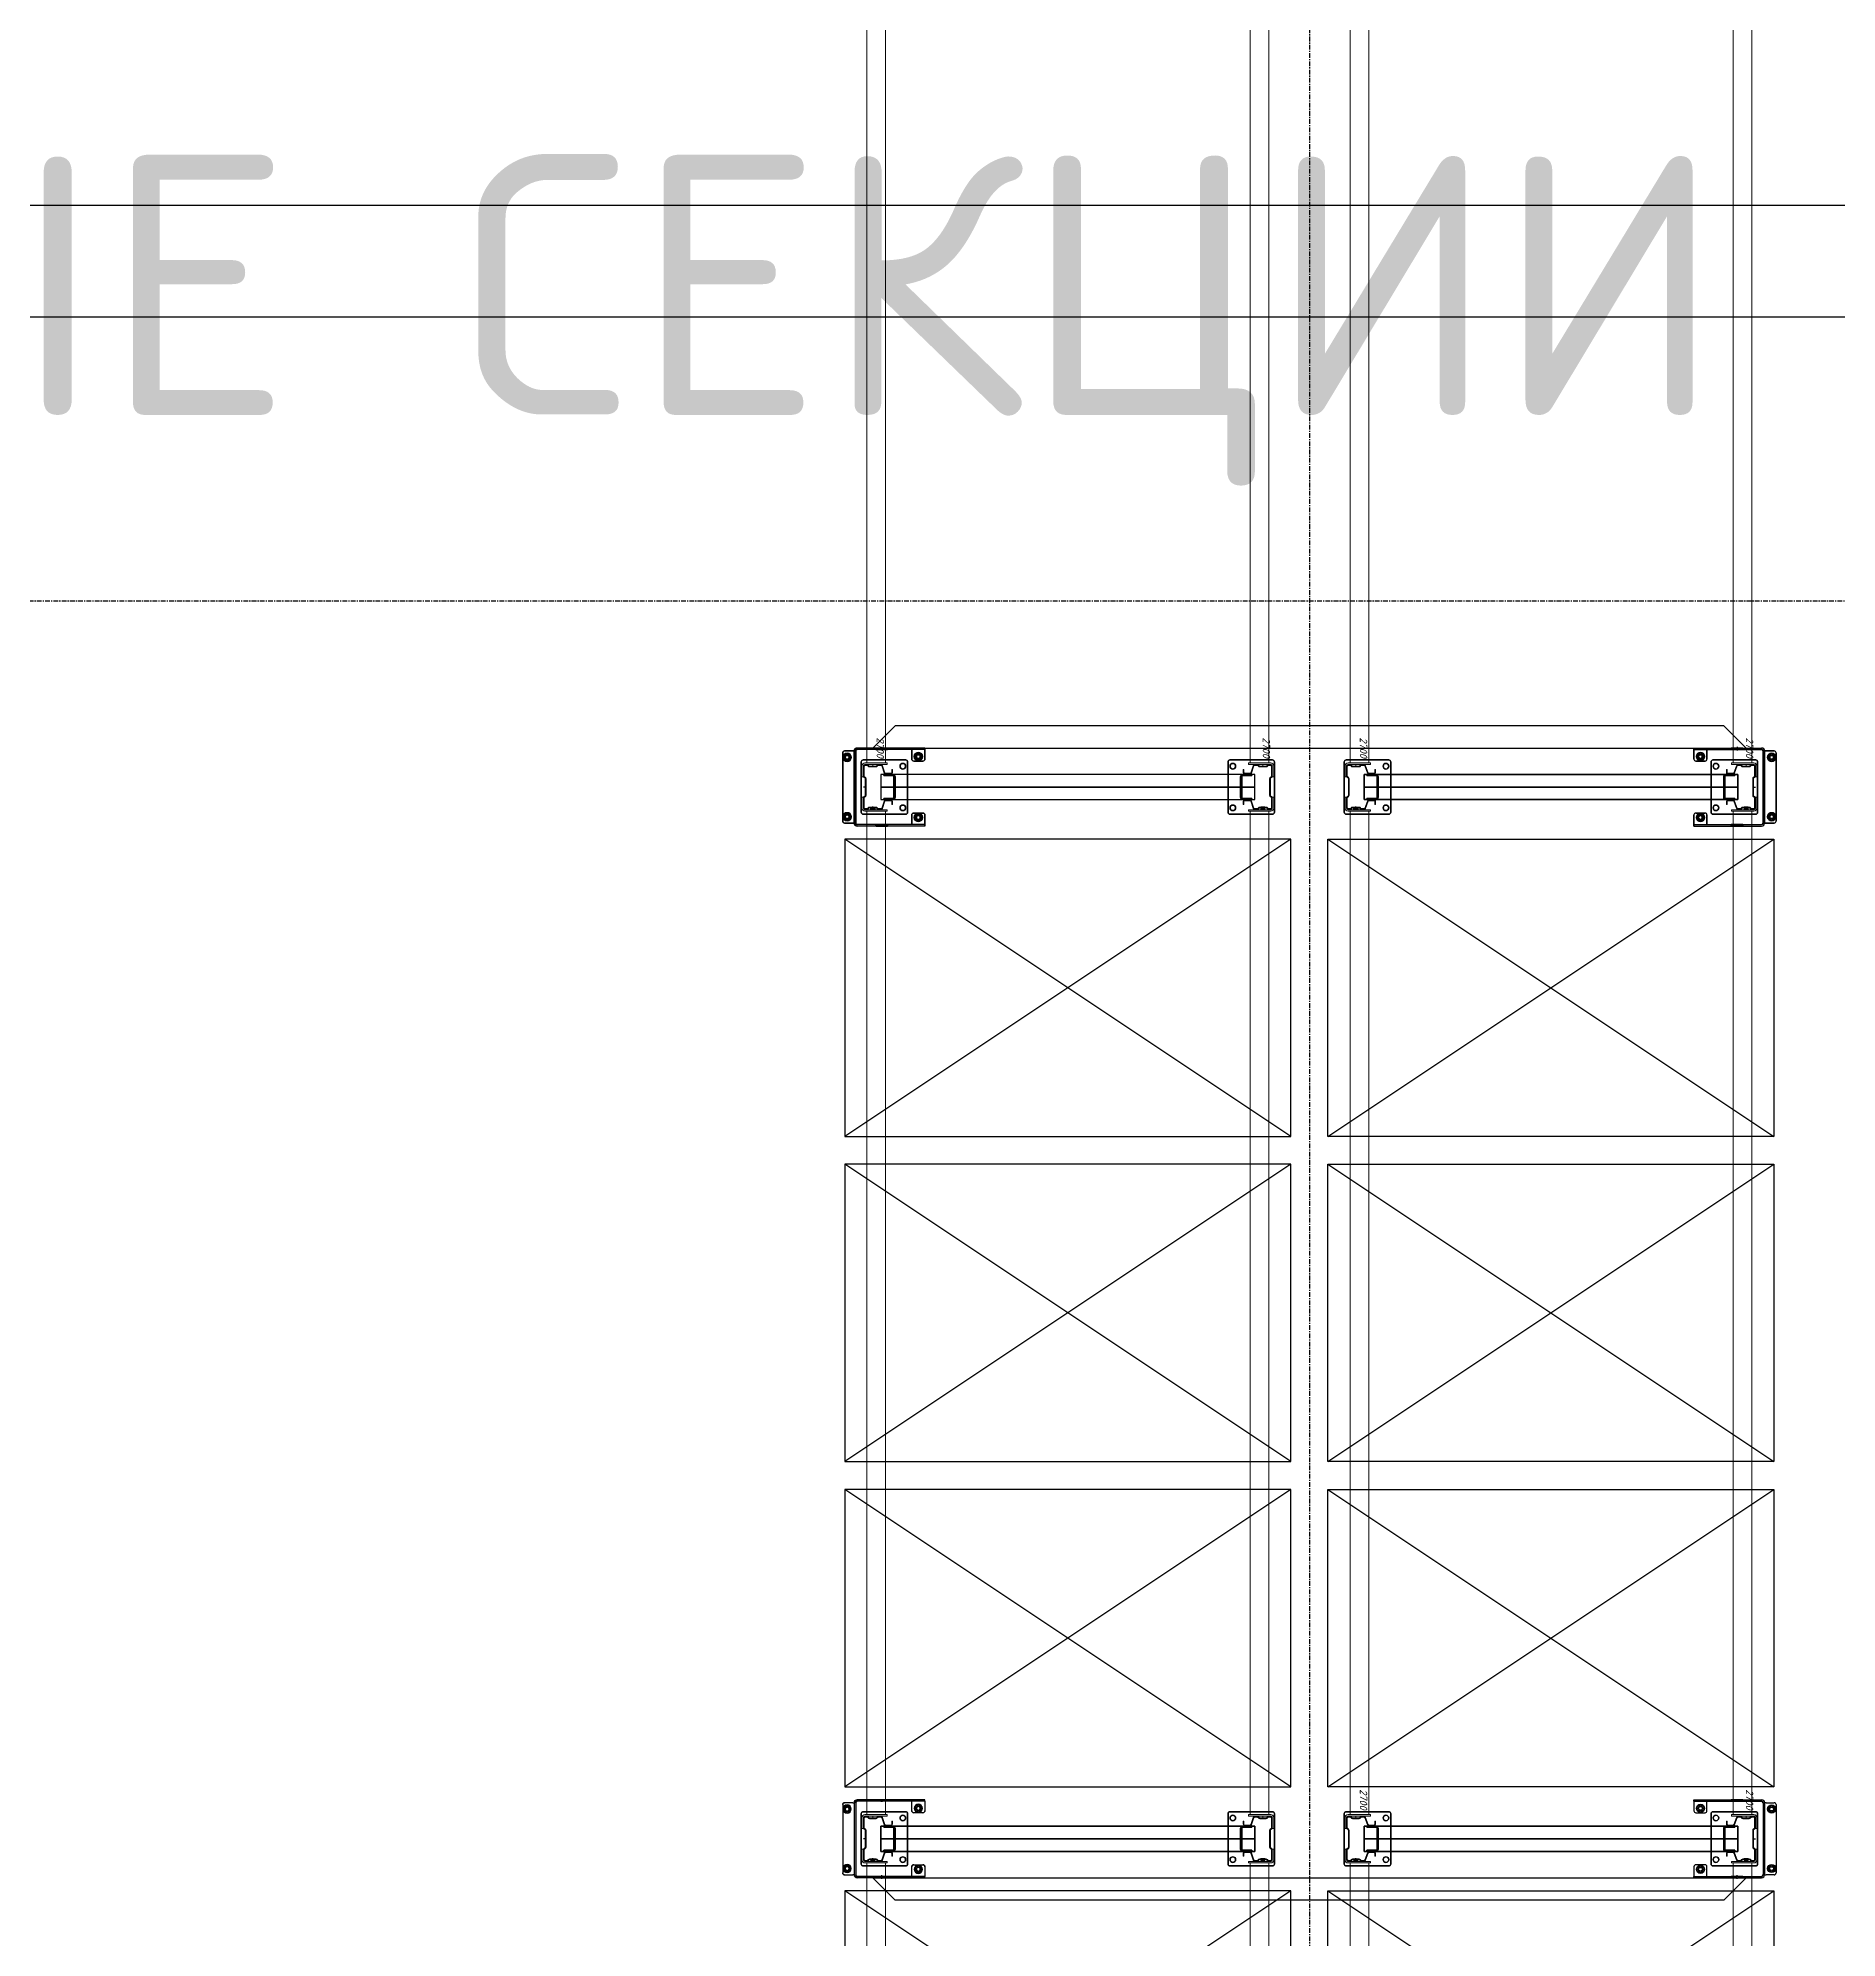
# Model space of a CAD drawing. Header units: millimetres. Extents: x 2140 to 223837, y 2113 to 170313.
# Drawn here: x 78741 to 83581, y 92161 to 97273 of the extents above; entities that cross this region are included whole.
import ezdxf

# ---------------------------------------------------------------- set-up
doc = ezdxf.new("R2010")
doc.units = ezdxf.units.MM
doc.linetypes.add('Линия сетки', pattern=[22.225, 12.7, -3.175, 3.175, -3.175])
doc.layers.add('1.Балка', color=5, linetype='Continuous', lineweight=0)
doc.layers.add('3.Опора', color=7, linetype='Continuous', lineweight=0)
for name, color, linetype in [('12.Секция', 7, 'Continuous'), ('2.Стойка', 7, 'Continuous'), ('отбойники', 1, 'Continuous'), ('Размеры', 7, 'Continuous'), ('Стены', 7, 'Continuous')]:
    doc.layers.add(name, color=color, linetype=linetype)
doc.styles.get("Standard").update_dxf_attribs({"font": 'isocpeur.ttf'})
doc.styles.add('Курсив', font='isocpeui.ttf')
doc.dimstyles.new('Рзм блок', dxfattribs={"dimtxt": 40, "dimasz": 80, "dimexe": 0.18, "dimexo": 0, "dimgap": 5, "dimtad": 1, "dimtoh": 1, "dimdec": 0, "dimzin": 0, "dimdsep": 46, "dimtxsty": 'Курсив', "dimblk": 'NONE', "dimcen": 0.09, "dimse1": 1, "dimse2": 1, "dimsd1": 1, "dimsd2": 1, "dimadec": 0, "dimazin": 0, "dimtfac": 1, "dimtdec": 0, "dimtofl": 0, "dimtmove": 0, "dimatfit": 2, "dimldrblk": 'NONE', "dimfxl": 0.18, "dimtolj": 1, "dimtzin": 0, "dimarcsym": 0})

# ---------------------------------------------------------------- blocks, each defined once
blk = doc.blocks.new('Опора FSус 120')
at = {"layer": '3.Опора', "color": 0, "linetype": 'Continuous', "lineweight": 25}
for p, q in [((-73, 120), (-73, 5)), ((68, 125), (-68, 125)), ((73, 5), (73, 120)), ((-34, 85), (-34, 71)), ((-34, 61), (-34, 71)), ((-31, 61), (-34, 61)), ((-31, 85), (-31, 71)), ((-31, 71), (-31, 61)), ((28, 91), (-28, 91)), ((28, 88), (-28, 88)), ((31, 71), (31, 85)), ((31, 61), (31, 71)), ((34, 61), (31, 61)), ((34, 71), (34, 85)), ((34, 71), (34, 61)), ((-68, 0), (68, 0))]:
    blk.add_line(p, q, dxfattribs=at)
at = {"layer": '3.Опора', "color": 0}
for p, q in [((-30, 73), (-35, 73)), ((30, 73), (35, 73))]:
    blk.add_line(p, q, dxfattribs=at)
for points in [[(-31, 77.5), (-34, 77.5), (-34, 68.5), (-31, 68.5)], [(31, 77.5), (34, 77.5), (34, 68.5), (31, 68.5)]]:
    blk.add_lwpolyline(points, close=True, dxfattribs=at)
at = {"layer": '3.Опора', "color": 0, "linetype": 'Continuous', "lineweight": 25}
for centre in [(-56, 112), (56, 112)]:
    blk.add_circle(centre, 7.5, dxfattribs=at)
for centre, radius, start, end in [((-68, 120), 5, 90, 180), ((68, 120), 5, 0, 90), ((-28, 85), 6, 90, 180), ((-28, 85), 3, 90, 180), ((28, 85), 6, 0, 90), ((28, 85), 3, 0, 90), ((-68, 5), 5, 180, 270), ((68, 5), 5, 270, 0)]:
    blk.add_arc(centre, radius, start, end, dxfattribs=at)
blk = doc.blocks.new('Стойка FSус 120')
at = {"color": 0, "linetype": 'ByBlock', "lineweight": 0}
for p, q in [((-38.3, 52.9), (-57.4, 46)), ((-47, 73), (-39, 73)), ((-47, 73), (-47, 71)), ((-47, 71), (-39, 71)), ((-38, 62), (-34, 62)), ((-37, 69), (-37, 54.8)), ((-35, 66.2), (-37, 66.2)), ((-37, 57.8), (-35, 57.8)), ((-35, 69), (-35, 54.8)), ((38, 62), (34, 62)), ((35, 54.8), (35, 69)), ((37, 66.2), (35, 66.2)), ((35, 57.8), (37, 57.8)), ((37, 54.8), (37, 69)), ((57.4, 46), (38.3, 52.9)), ((39, 73), (47, 73)), ((39, 71), (47, 71)), ((47, 73), (47, 71)), ((-60, 42.2), (-60, 34.6)), ((-60, 20), (-53, 20)), ((-60, 5.4), (-60, -1)), ((-58, 42.2), (-58, 34.6)), ((-58, 31.2), (-57, 30.6)), ((-57, 9.4), (-58, 8.8)), ((-58, 5.4), (-58, -1)), ((-57, 32.9), (-56, 32.3)), ((-56, 7.7), (-57, 7.1)), ((-37.6, 51), (-56.7, 44.1)), ((-56, 28.8), (-56, 11.2)), ((-56, 25.5), (-54, 25.5)), ((-54, 14.5), (-56, 14.5)), ((-54, 28.8), (-54, 11.2)), ((-27.6, -2), (-26.4, 0)), ((-23, 2), (23, 2)), ((-23, 0), (23, 0)), ((26.4, 0), (27.6, -2)), ((56.7, 44.1), (37.6, 51)), ((60, 20), (53, 20)), ((54, 11.2), (54, 28.8)), ((56, 25.5), (54, 25.5)), ((54, 14.5), (56, 14.5)), ((56, 32.3), (57, 32.9)), ((56, 11.2), (56, 28.8)), ((57, 7.1), (56, 7.7)), ((57, 30.6), (58, 31.2)), ((58, 8.8), (57, 9.4)), ((58, 34.6), (58, 42.2)), ((58, -1), (58, 5.4)), ((60, 34.6), (60, 42.2)), ((60, -1), (60, 5.4)), ((-56, -3), (-48, -3)), ((-56, -5), (-48, -5)), ((-48, -3), (-46.1, -3)), ((-48, -3), (-48, -5)), ((-46.1, -5), (-48, -5)), ((-46.1, -3), (-45.6, -3)), ((-45.6, -5), (-46.1, -5)), ((-45.6, -3), (-36.5, -3)), ((-36.5, -5), (-45.6, -5)), ((-36.5, -3), (-36, -3)), ((-36, -5), (-36.5, -5)), ((-36, -3), (-29.3, -3)), ((-36, -3), (-36, -5)), ((-36, -5), (-29.3, -5)), ((-25.8, -3), (-24.7, -1)), ((24.7, -1), (25.8, -3)), ((29.3, -3), (36, -3)), ((29.3, -5), (36, -5)), ((36.5, -3), (36, -3)), ((36, -3), (36, -5)), ((36, -5), (36.5, -5)), ((45.6, -3), (36.5, -3)), ((36.5, -5), (45.6, -5)), ((46.1, -3), (45.6, -3)), ((45.6, -5), (46.1, -5)), ((48, -3), (46.1, -3)), ((46.1, -5), (48, -5)), ((48, -3), (56, -3)), ((48, -3), (48, -5)), ((48, -5), (56, -5))]:
    blk.add_line(p, q, dxfattribs=at)
for centre, radius, start, end in [((-39, 69), 4, 0, 90), ((-39, 69), 2, 0, 90), ((-39, 54.8), 2, 290, 0), ((-39, 54.8), 4, 290, 0), ((39, 69), 4, 90, 180), ((39, 54.8), 4, 180, 250), ((39, 69), 2, 90, 180), ((39, 54.8), 2, 180, 250), ((-56, 42.2), 4, 110, 180), ((-56, 34.6), 4, 180, 240), ((-56, 5.4), 4, 120, 180), ((-56, 42.2), 2, 110, 180), ((-56, 34.6), 2, 180, 240), ((-56, 5.4), 2, 120, 180), ((-58, 28.8), 2, 0, 60), ((-58, 11.2), 2, 300, 0), ((-58, 28.8), 4, 0, 60), ((-58, 11.2), 4, 300, 0), ((-23, -2), 4, 90, 150), ((-23, -2), 2, 90, 150), ((23, -2), 4, 30, 90), ((23, -2), 2, 30, 90), ((58, 28.8), 4, 120, 180), ((58, 11.2), 4, 180, 240), ((58, 28.8), 2, 120, 180), ((58, 11.2), 2, 180, 240), ((56, 42.2), 2, 0, 70), ((56, 34.6), 2, 300, 0), ((56, 5.4), 2, 0, 60), ((56, 42.2), 4, 0, 70), ((56, 34.6), 4, 300, 0), ((56, 5.4), 4, 0, 60), ((-56, -1), 4, 180, 270), ((-56, -1), 2, 180, 270), ((-29.3, -1), 2, 270, 330), ((-29.3, -1), 4, 270, 330), ((29.3, -1), 4, 210, 270), ((29.3, -1), 2, 210, 270), ((56, -1), 2, 270, 0), ((56, -1), 4, 270, 0)]:
    blk.add_arc(centre, radius, start, end, dxfattribs=at)
blk = doc.blocks.new('*D332')
at = {"layer": 'Defpoints', "color": 0, "linetype": 'ByBlock', "transparency": 16777216}
for p in [(65, 54.5), (2765, 54.5), (65, 25.6)]:
    blk.add_point(p, dxfattribs=at)
at = {"layer": 'Defpoints', "color": 0, "linetype": 'ByBlock', "transparency": 16777216, "insert": (2724.3, 40.7), "char_height": 20, "attachment_point": 5, "style": 'Курсив'}
blk.add_mtext('\\A1;2700', dxfattribs=at)
blk = doc.blocks.new('_None')
blk = doc.blocks.new('*D333')
at = {"layer": 'Defpoints', "color": 0, "linetype": 'ByBlock', "transparency": 16777216}
for p in [(65, 1064.4), (65, 1035.5), (2765, 1035.5)]:
    blk.add_point(p, dxfattribs=at)
at = {"layer": 'Defpoints', "color": 0, "linetype": 'ByBlock', "transparency": 16777216, "insert": (2724.3, 1079.5), "char_height": 20, "attachment_point": 5, "style": 'Курсив'}
blk.add_mtext('\\A1;2700', dxfattribs=at)
blk = doc.blocks.new('*U1979')
at = {"layer": 'Размеры', "color": 251, "true_color": 0x636466}
for p, q in [((-10, 0), (-5, 8.7)), ((-5, -8.7), (-10, 0)), ((-5, 8.7), (5, 8.7)), ((5, 8.7), (10, 0)), ((10, 0), (5, -8.7)), ((5, -8.7), (-5, -8.7))]:
    blk.add_line(p, q, dxfattribs=at)
for radius in [11, 5]:
    blk.add_circle((0, 0), radius, dxfattribs=at)
blk = doc.blocks.new('*U1980')
at = {"layer": 'Размеры', "color": 251, "true_color": 0x636466}
for p, q in [((-10, 0), (-5, 8.7)), ((-5, -8.7), (-10, 0)), ((-5, 8.7), (5, 8.7)), ((5, 8.7), (10, 0)), ((10, 0), (5, -8.7)), ((5, -8.7), (-5, -8.7))]:
    blk.add_line(p, q, dxfattribs=at)
for radius in [11, 5]:
    blk.add_circle((0, 0), radius, dxfattribs=at)
blk = doc.blocks.new('*U1981')
at = {"layer": 'Размеры', "color": 251, "true_color": 0x636466}
for p, q in [((-10, 0), (-5, 8.7)), ((-5, -8.7), (-10, 0)), ((-5, 8.7), (5, 8.7)), ((5, 8.7), (10, 0)), ((10, 0), (5, -8.7)), ((5, -8.7), (-5, -8.7))]:
    blk.add_line(p, q, dxfattribs=at)
for radius in [11, 5]:
    blk.add_circle((0, 0), radius, dxfattribs=at)
blk = doc.blocks.new('*U1975')
at = {"layer": 'Размеры', "color": 251, "true_color": 0x636466}
for p, q in [((-10, 0), (-5, 8.7)), ((-5, -8.7), (-10, 0)), ((-5, 8.7), (5, 8.7)), ((5, 8.7), (10, 0)), ((10, 0), (5, -8.7)), ((5, -8.7), (-5, -8.7))]:
    blk.add_line(p, q, dxfattribs=at)
for radius in [11, 5]:
    blk.add_circle((0, 0), radius, dxfattribs=at)
blk = doc.blocks.new('*U1875')
h = blk.add_hatch(color=0)
h.dxf.hatch_style = 1
h.paths.add_polyline_path([(105, 160.2), (101, 160.2), (101, 159.9), (101, 59.9), (105, 59.9)])
h.paths.add_polyline_path([(-101, 160.2), (-105, 160.2), (-105, 59.7), (-101, 59.7)])
h.paths.add_polyline_path([(105, -21.8), (105, 28.9), (101, 28.9), (101, -21.6), (101, -21.8, -0.414214), (97, -25.8), (-97, -25.8, -0.414214), (-101, -21.8), (-101, 28.7), (-105, 28.7), (-105, -21.8, 0.414214), (-97, -29.8), (97, -29.8, 0.414214)])
at = {"color": 0, "linetype": 'Continuous', "lineweight": 25}
for p, q in [((-105, 160.2), (-101, 160.2)), ((-105, 160.2), (-105, 46.3)), ((-101, 160.2), (-101, 159.9)), ((-97, 160.2), (-101, 160.2)), ((-101, 159.9), (-101, 46.3)), ((-75, 160.2), (-97, 160.2)), ((-70, 130.2), (-70, 155.2)), ((70, 155.2), (70, 130.2)), ((97, 160.2), (75, 160.2)), ((101, 160.2), (97, 160.2)), ((101, 160.2), (105, 160.2)), ((101, 159.9), (101, 160.2)), ((101, 159.9), (101, 46.3)), ((105, 160.2), (105, 159.9)), ((105, 159.9), (105, 46.3)), ((-101, 125.2), (-97, 125.2)), ((-97, 125.2), (-75, 125.2)), ((75, 125.2), (97, 125.2)), ((97, 125.2), (101, 125.2)), ((-105, 46.3), (-105, 41.6)), ((-105, 46.3), (-105, 41.6)), ((-105, 46.3), (-105, 41.6)), ((-105, 41.6), (-105, -21.8)), ((-105, 41.6), (-105, -21.8)), ((-101, 41.6), (-101, 46.3)), ((-101, 41.6), (-101, 46.3)), ((-101, 41.6), (-101, 46.3)), ((-101, 41.6), (-101, -21.8)), ((-101, 41.6), (-101, -21.8)), ((101, 46.6), (101, 41.8)), ((101, 46.6), (101, 41.8)), ((101, 41.6), (101, 46.3)), ((101, 41.8), (101, -21.6)), ((101, 41.6), (101, -21.8)), ((105, 41.8), (105, 46.6)), ((105, 41.8), (105, 46.6)), ((105, 46.3), (105, 41.6)), ((105, 41.8), (105, -21.6)), ((105, 41.6), (105, -21.8)), ((97, -25.8), (-97, -25.8)), ((97, -29.8), (-97, -29.8)), ((-97, -29.8), (-97, -33.8)), ((-97, -55.8), (-97, -33.8)), ((97, -33.8), (97, -29.8)), ((97, -33.8), (97, -55.8)), ((92, -60.8), (-92, -60.8))]:
    blk.add_line(p, q, dxfattribs=at)
at = {"color": 0}
for p, q in [((-100, 54.2), (-106, 54.2)), ((106, 54.4), (100, 54.4)), ((-100, 34.2), (-106, 34.2)), ((106, 34.4), (100, 34.4))]:
    blk.add_line(p, q, dxfattribs=at)
at = {"color": 61, "true_color": 0xedee99}
blk.add_line((0, 0), (0, -5), dxfattribs=at)
at = {"color": 0}
for points in [[(-101, 59.7), (-105, 59.7), (-105, 28.7), (-101, 28.7)], [(105, 59.9), (101, 59.9), (101, 28.9), (105, 28.9)]]:
    blk.add_lwpolyline(points, close=True, dxfattribs=at)
at = {"color": 0, "linetype": 'Continuous', "lineweight": 25}
for centre in [(-82, 142.7), (82, 142.7), (-80, -48.8), (80, -48.8)]:
    blk.add_circle(centre, 6, dxfattribs=at)
for centre, radius, start, end in [((-75, 155.2), 5, 0, 90), ((75, 155.2), 5, 90, 180), ((-75, 130.2), 5, 270, 0), ((75, 130.2), 5, 180, 270), ((-97, -21.8), 8, 180, 270), ((-97, -21.8), 4, 180, 270), ((97, -21.8), 8, 270, 0), ((97, -21.8), 4, 270, 0), ((-92, -55.8), 5, 180, 270), ((92, -55.8), 5, 270, 0)]:
    blk.add_arc(centre, radius, start, end, dxfattribs=at)
at = {"layer": 'отбойники', "color": 0, "rotation": 180}
for name, p in [('*U1981', (-82, 142.7)), ('*U1975', (82, 142.7)), ('*U1980', (-80, -48.8)), ('*U1979', (80, -48.8))]:
    blk.add_blockref(name, p, dxfattribs=at)
blk = doc.blocks.new('*U1015')
at = {"layer": 'Размеры', "color": 251, "true_color": 0x636466}
for p, q in [((-10, 0), (-5, 8.7)), ((-5, -8.7), (-10, 0)), ((-5, 8.7), (5, 8.7)), ((5, 8.7), (10, 0)), ((10, 0), (5, -8.7)), ((5, -8.7), (-5, -8.7))]:
    blk.add_line(p, q, dxfattribs=at)
for radius in [11, 5]:
    blk.add_circle((0, 0), radius, dxfattribs=at)
blk = doc.blocks.new('*U1016')
at = {"layer": 'Размеры', "color": 251, "true_color": 0x636466}
for p, q in [((-10, 0), (-5, 8.7)), ((-5, -8.7), (-10, 0)), ((-5, 8.7), (5, 8.7)), ((5, 8.7), (10, 0)), ((10, 0), (5, -8.7)), ((5, -8.7), (-5, -8.7))]:
    blk.add_line(p, q, dxfattribs=at)
for radius in [11, 5]:
    blk.add_circle((0, 0), radius, dxfattribs=at)
blk = doc.blocks.new('*U1017')
at = {"layer": 'Размеры', "color": 251, "true_color": 0x636466}
for p, q in [((-10, 0), (-5, 8.7)), ((-5, -8.7), (-10, 0)), ((-5, 8.7), (5, 8.7)), ((5, 8.7), (10, 0)), ((10, 0), (5, -8.7)), ((5, -8.7), (-5, -8.7))]:
    blk.add_line(p, q, dxfattribs=at)
for radius in [11, 5]:
    blk.add_circle((0, 0), radius, dxfattribs=at)
blk = doc.blocks.new('*U1018')
at = {"layer": 'Размеры', "color": 251, "true_color": 0x636466}
for p, q in [((-10, 0), (-5, 8.7)), ((-5, -8.7), (-10, 0)), ((-5, 8.7), (5, 8.7)), ((5, 8.7), (10, 0)), ((10, 0), (5, -8.7)), ((5, -8.7), (-5, -8.7))]:
    blk.add_line(p, q, dxfattribs=at)
for radius in [11, 5]:
    blk.add_circle((0, 0), radius, dxfattribs=at)
blk = doc.blocks.new('*U1019')
at = {"layer": 'Размеры', "color": 251, "true_color": 0x636466}
for p, q in [((-10, 0), (-5, 8.7)), ((-5, -8.7), (-10, 0)), ((-5, 8.7), (5, 8.7)), ((5, 8.7), (10, 0)), ((10, 0), (5, -8.7)), ((5, -8.7), (-5, -8.7))]:
    blk.add_line(p, q, dxfattribs=at)
for radius in [11, 5]:
    blk.add_circle((0, 0), radius, dxfattribs=at)
blk = doc.blocks.new('*U1020')
at = {"layer": 'Размеры', "color": 251, "true_color": 0x636466}
for p, q in [((-10, 0), (-5, 8.7)), ((-5, -8.7), (-10, 0)), ((-5, 8.7), (5, 8.7)), ((5, 8.7), (10, 0)), ((10, 0), (5, -8.7)), ((5, -8.7), (-5, -8.7))]:
    blk.add_line(p, q, dxfattribs=at)
for radius in [11, 5]:
    blk.add_circle((0, 0), radius, dxfattribs=at)
blk = doc.blocks.new('*U1021')
at = {"layer": 'Размеры', "color": 251, "true_color": 0x636466}
for p, q in [((-10, 0), (-5, 8.7)), ((-5, -8.7), (-10, 0)), ((-5, 8.7), (5, 8.7)), ((5, 8.7), (10, 0)), ((10, 0), (5, -8.7)), ((5, -8.7), (-5, -8.7))]:
    blk.add_line(p, q, dxfattribs=at)
for radius in [11, 5]:
    blk.add_circle((0, 0), radius, dxfattribs=at)
blk = doc.blocks.new('*U1022')
at = {"layer": 'Размеры', "color": 251, "true_color": 0x636466}
for p, q in [((-10, 0), (-5, 8.7)), ((-5, -8.7), (-10, 0)), ((-5, 8.7), (5, 8.7)), ((5, 8.7), (10, 0)), ((10, 0), (5, -8.7)), ((5, -8.7), (-5, -8.7))]:
    blk.add_line(p, q, dxfattribs=at)
for radius in [11, 5]:
    blk.add_circle((0, 0), radius, dxfattribs=at)
blk = doc.blocks.new('*U1031')
h = blk.add_hatch(color=0)
h.dxf.hatch_style = 1
h.paths.add_polyline_path([(160.2, -105), (160.2, -101), (159.9, -101), (59.9, -101), (59.9, -105)])
h.paths.add_polyline_path([(160.2, 101), (160.2, 105), (59.7, 105), (59.7, 101)])
h.paths.add_polyline_path([(-21.8, -105), (28.9, -105), (28.9, -101), (-21.6, -101), (-21.8, -101, -0.414214), (-25.8, -97), (-25.8, 97, -0.414214), (-21.8, 101), (28.7, 101), (28.7, 105), (-21.8, 105, 0.414214), (-29.8, 97), (-29.8, -97, 0.414214)])
h = blk.add_hatch(color=0)
h.dxf.hatch_style = 1
h.paths.add_polyline_path([(2229.8, -105), (2229.8, -101), (2230.1, -101), (2330.1, -101), (2330.1, -105)])
h.paths.add_polyline_path([(2229.8, 101), (2229.8, 105), (2330.3, 105), (2330.3, 101)])
h.paths.add_polyline_path([(2411.8, -105), (2361.1, -105), (2361.1, -101), (2411.6, -101), (2411.8, -101, 0.414214), (2415.8, -97), (2415.8, 97, 0.414214), (2411.8, 101), (2361.3, 101), (2361.3, 105), (2411.8, 105, -0.414214), (2419.8, 97), (2419.8, -97, -0.414214)])
at = {"color": 0, "linetype": 'Continuous', "lineweight": 25}
for p, q in [((41.6, 105), (-21.8, 105)), ((41.6, 105), (-21.8, 105)), ((46.3, 105), (41.6, 105)), ((46.3, 105), (41.6, 105)), ((46.3, 105), (41.6, 105)), ((160.2, 105), (46.3, 105)), ((160.2, 105), (160.2, 101)), ((2229.8, 105), (2229.8, 101)), ((2229.8, 105), (2343.7, 105)), ((2343.7, 105), (2348.4, 105)), ((2343.7, 105), (2348.4, 105)), ((2343.7, 105), (2348.4, 105)), ((2348.4, 105), (2411.8, 105)), ((2348.4, 105), (2411.8, 105)), ((-60.8, -92), (-60.8, 92)), ((-55.8, 97), (-33.8, 97)), ((-29.8, 97), (-33.8, 97)), ((-29.8, -97), (-29.8, 97)), ((-25.8, -97), (-25.8, 97)), ((41.6, 101), (-21.8, 101)), ((41.6, 101), (-21.8, 101)), ((41.6, 101), (46.3, 101)), ((41.6, 101), (46.3, 101)), ((41.6, 101), (46.3, 101)), ((159.9, 101), (46.3, 101)), ((125.2, 101), (125.2, 97)), ((125.2, 97), (125.2, 75)), ((130.2, 70), (155.2, 70)), ((160.2, 101), (159.9, 101)), ((160.2, 97), (160.2, 101)), ((160.2, 75), (160.2, 97)), ((2229.8, 101), (2230.1, 101)), ((2229.8, 97), (2229.8, 101)), ((2229.8, 75), (2229.8, 97)), ((2230.1, 101), (2343.7, 101)), ((2259.8, 70), (2234.8, 70)), ((2264.8, 101), (2264.8, 97)), ((2264.8, 97), (2264.8, 75)), ((2348.4, 101), (2343.7, 101)), ((2348.4, 101), (2343.7, 101)), ((2348.4, 101), (2343.7, 101)), ((2348.4, 101), (2411.8, 101)), ((2348.4, 101), (2411.8, 101)), ((2415.8, -97), (2415.8, 97)), ((2419.8, -97), (2419.8, 97)), ((2419.8, 97), (2423.8, 97)), ((2445.8, 97), (2423.8, 97)), ((2450.8, -92), (2450.8, 92)), ((-33.8, -97), (-55.8, -97)), ((-33.8, -97), (-29.8, -97)), ((41.6, -101), (-21.8, -101)), ((41.8, -101), (-21.6, -101)), ((41.6, -101), (46.3, -101)), ((46.6, -101), (41.8, -101)), ((46.6, -101), (41.8, -101)), ((159.9, -101), (46.3, -101)), ((125.2, -75), (125.2, -97)), ((125.2, -97), (125.2, -101)), ((155.2, -70), (130.2, -70)), ((159.9, -101), (160.2, -101)), ((160.2, -97), (160.2, -75)), ((160.2, -101), (160.2, -97)), ((160.2, -101), (160.2, -105)), ((2229.8, -97), (2229.8, -75)), ((2229.8, -101), (2229.8, -97)), ((2229.8, -101), (2229.8, -105)), ((2230.1, -101), (2229.8, -101)), ((2230.1, -101), (2343.7, -101)), ((2234.8, -70), (2259.8, -70)), ((2264.8, -75), (2264.8, -97)), ((2264.8, -97), (2264.8, -101)), ((2343.4, -101), (2348.2, -101)), ((2343.4, -101), (2348.2, -101)), ((2348.4, -101), (2343.7, -101)), ((2348.2, -101), (2411.6, -101)), ((2348.4, -101), (2411.8, -101)), ((2423.8, -97), (2419.8, -97)), ((2423.8, -97), (2445.8, -97)), ((41.6, -105), (-21.8, -105)), ((41.8, -105), (-21.6, -105)), ((46.3, -105), (41.6, -105)), ((41.8, -105), (46.6, -105)), ((41.8, -105), (46.6, -105)), ((159.9, -105), (46.3, -105)), ((160.2, -105), (159.9, -105)), ((2229.8, -105), (2230.1, -105)), ((2230.1, -105), (2343.7, -105)), ((2348.2, -105), (2343.4, -105)), ((2348.2, -105), (2343.4, -105)), ((2343.7, -105), (2348.4, -105)), ((2348.2, -105), (2411.6, -105)), ((2348.4, -105), (2411.8, -105))]:
    blk.add_line(p, q, dxfattribs=at)
at = {"color": 0}
for p, q in [((34.2, 100), (34.2, 106)), ((54.2, 100), (54.2, 106)), ((2335.8, 100), (2335.8, 106)), ((2355.8, 100), (2355.8, 106)), ((34.4, -106), (34.4, -100)), ((54.4, -106), (54.4, -100)), ((2335.6, -106), (2335.6, -100)), ((2355.6, -106), (2355.6, -100))]:
    blk.add_line(p, q, dxfattribs=at)
for p, q in [((44.2, 108), (44.2, 98)), ((2345.8, 108), (2345.8, 98))]:
    blk.add_line(p, q)
at = {"color": 61, "true_color": 0xedee99}
for p, q in [((0, 0), (-5, 0)), ((2390, 0), (2395, 0))]:
    blk.add_line(p, q, dxfattribs=at)
at = {"color": 0}
blk.add_lwpolyline([(20, 105), (2370, 105), (2310, 165), (80, 165), (20, 105)], dxfattribs=at)
for points in [[(59.7, 101), (59.7, 105), (28.7, 105), (28.7, 101)], [(2330.3, 101), (2330.3, 105), (2361.3, 105), (2361.3, 101)], [(59.9, -105), (59.9, -101), (28.9, -101), (28.9, -105)], [(2330.1, -105), (2330.1, -101), (2361.1, -101), (2361.1, -105)]]:
    blk.add_lwpolyline(points, close=True, dxfattribs=at)
at = {"color": 0, "linetype": 'Continuous', "lineweight": 25}
for centre in [(-48.8, 80), (142.7, 82), (2247.3, 82), (2438.8, 80), (-48.8, -80), (142.7, -82), (2247.3, -82), (2438.8, -80)]:
    blk.add_circle(centre, 6, dxfattribs=at)
for centre, radius, start, end in [((-21.8, 97), 8, 90, 180), ((2411.8, 97), 8, 0, 90), ((-55.8, 92), 5, 90, 180), ((-21.8, 97), 4, 90, 180), ((130.2, 75), 5, 180, 270), ((155.2, 75), 5, 270, 0), ((2234.8, 75), 5, 180, 270), ((2259.8, 75), 5, 270, 0), ((2411.8, 97), 4, 0, 90), ((2445.8, 92), 5, 0, 90), ((-55.8, -92), 5, 180, 270), ((-21.8, -97), 8, 180, 270), ((-21.8, -97), 4, 180, 270), ((130.2, -75), 5, 90, 180), ((155.2, -75), 5, 0, 90), ((2234.8, -75), 5, 90, 180), ((2259.8, -75), 5, 0, 90), ((2411.8, -97), 8, 270, 0), ((2411.8, -97), 4, 270, 0), ((2445.8, -92), 5, 270, 0)]:
    blk.add_arc(centre, radius, start, end, dxfattribs=at)
at = {"layer": 'отбойники', "color": 0, "rotation": 89.99999999999999}
for name, p in [('*U1016', (-48.8, 80)), ('*U1017', (142.7, 82)), ('*U1015', (-48.8, -80)), ('*U1018', (142.7, -82))]:
    blk.add_blockref(name, p, dxfattribs=at)
at = {"layer": 'отбойники', "color": 0, "xscale": -1, "rotation": 270}
for name, p in [('*U1021', (2247.3, 82)), ('*U1020', (2438.8, 80)), ('*U1022', (2247.3, -82)), ('*U1019', (2438.8, -80))]:
    blk.add_blockref(name, p, dxfattribs=at)
blk = doc.blocks.new('*U1032')
h = blk.add_hatch(color=0)
h.dxf.hatch_style = 1
h.paths.add_polyline_path([(160.2, 105), (160.2, 101), (159.9, 101), (59.9, 101), (59.9, 105)])
h.paths.add_polyline_path([(160.2, -101), (160.2, -105), (59.7, -105), (59.7, -101)])
h.paths.add_polyline_path([(-21.8, 105), (28.9, 105), (28.9, 101), (-21.6, 101), (-21.8, 101, 0.414214), (-25.8, 97), (-25.8, -97, 0.414214), (-21.8, -101), (28.7, -101), (28.7, -105), (-21.8, -105, -0.414214), (-29.8, -97), (-29.8, 97, -0.414214)])
h = blk.add_hatch(color=0)
h.dxf.hatch_style = 1
h.paths.add_polyline_path([(2229.8, 105), (2229.8, 101), (2230.1, 101), (2330.1, 101), (2330.1, 105)])
h.paths.add_polyline_path([(2229.8, -101), (2229.8, -105), (2330.3, -105), (2330.3, -101)])
h.paths.add_polyline_path([(2411.8, 105), (2361.1, 105), (2361.1, 101), (2411.6, 101), (2411.8, 101, -0.414214), (2415.8, 97), (2415.8, -97, -0.414214), (2411.8, -101), (2361.3, -101), (2361.3, -105), (2411.8, -105, 0.414214), (2419.8, -97), (2419.8, 97, 0.414214)])
at = {"color": 0, "linetype": 'Continuous', "lineweight": 25}
for p, q in [((41.6, 105), (-21.8, 105)), ((41.8, 105), (-21.6, 105)), ((46.3, 105), (41.6, 105)), ((41.8, 105), (46.6, 105)), ((41.8, 105), (46.6, 105)), ((159.9, 105), (46.3, 105)), ((160.2, 105), (159.9, 105)), ((160.2, 101), (160.2, 105)), ((2229.8, 101), (2229.8, 105)), ((2229.8, 105), (2230.1, 105)), ((2230.1, 105), (2343.7, 105)), ((2348.2, 105), (2343.4, 105)), ((2348.2, 105), (2343.4, 105)), ((2343.7, 105), (2348.4, 105)), ((2348.2, 105), (2411.6, 105)), ((2348.4, 105), (2411.8, 105)), ((-60.8, 92), (-60.8, -92)), ((-33.8, 97), (-55.8, 97)), ((-33.8, 97), (-29.8, 97)), ((-29.8, 97), (-29.8, -97)), ((-25.8, 97), (-25.8, -97)), ((41.6, 101), (-21.8, 101)), ((41.8, 101), (-21.6, 101)), ((41.6, 101), (46.3, 101)), ((46.6, 101), (41.8, 101)), ((46.6, 101), (41.8, 101)), ((159.9, 101), (46.3, 101)), ((125.2, 97), (125.2, 101)), ((125.2, 75), (125.2, 97)), ((155.2, 70), (130.2, 70)), ((159.9, 101), (160.2, 101)), ((160.2, 101), (160.2, 97)), ((160.2, 97), (160.2, 75)), ((2230.1, 101), (2229.8, 101)), ((2229.8, 101), (2229.8, 97)), ((2229.8, 97), (2229.8, 75)), ((2230.1, 101), (2343.7, 101)), ((2234.8, 70), (2259.8, 70)), ((2264.8, 97), (2264.8, 101)), ((2264.8, 75), (2264.8, 97)), ((2343.4, 101), (2348.2, 101)), ((2343.4, 101), (2348.2, 101)), ((2348.4, 101), (2343.7, 101)), ((2348.2, 101), (2411.6, 101)), ((2348.4, 101), (2411.8, 101)), ((2415.8, 97), (2415.8, -97)), ((2419.8, 97), (2419.8, -97)), ((2423.8, 97), (2419.8, 97)), ((2423.8, 97), (2445.8, 97)), ((2450.8, 92), (2450.8, -92)), ((-55.8, -97), (-33.8, -97)), ((-29.8, -97), (-33.8, -97)), ((41.6, -101), (-21.8, -101)), ((41.6, -101), (-21.8, -101)), ((41.6, -101), (46.3, -101)), ((41.6, -101), (46.3, -101)), ((41.6, -101), (46.3, -101)), ((159.9, -101), (46.3, -101)), ((125.2, -97), (125.2, -75)), ((125.2, -101), (125.2, -97)), ((130.2, -70), (155.2, -70)), ((160.2, -101), (159.9, -101)), ((160.2, -75), (160.2, -97)), ((160.2, -97), (160.2, -101)), ((160.2, -105), (160.2, -101)), ((2229.8, -75), (2229.8, -97)), ((2229.8, -97), (2229.8, -101)), ((2229.8, -105), (2229.8, -101)), ((2229.8, -101), (2230.1, -101)), ((2230.1, -101), (2343.7, -101)), ((2259.8, -70), (2234.8, -70)), ((2264.8, -97), (2264.8, -75)), ((2264.8, -101), (2264.8, -97)), ((2348.4, -101), (2343.7, -101)), ((2348.4, -101), (2343.7, -101)), ((2348.4, -101), (2343.7, -101)), ((2348.4, -101), (2411.8, -101)), ((2348.4, -101), (2411.8, -101)), ((2419.8, -97), (2423.8, -97)), ((2445.8, -97), (2423.8, -97)), ((41.6, -105), (-21.8, -105)), ((41.6, -105), (-21.8, -105)), ((46.3, -105), (41.6, -105)), ((46.3, -105), (41.6, -105)), ((46.3, -105), (41.6, -105)), ((160.2, -105), (46.3, -105)), ((2229.8, -105), (2343.7, -105)), ((2343.7, -105), (2348.4, -105)), ((2343.7, -105), (2348.4, -105)), ((2343.7, -105), (2348.4, -105)), ((2348.4, -105), (2411.8, -105)), ((2348.4, -105), (2411.8, -105))]:
    blk.add_line(p, q, dxfattribs=at)
at = {"color": 0}
for p, q in [((34.4, 106), (34.4, 100)), ((54.4, 106), (54.4, 100)), ((2335.6, 106), (2335.6, 100)), ((2355.6, 106), (2355.6, 100)), ((34.2, -100), (34.2, -106)), ((54.2, -100), (54.2, -106)), ((2335.8, -100), (2335.8, -106)), ((2355.8, -100), (2355.8, -106))]:
    blk.add_line(p, q, dxfattribs=at)
at = {"color": 61, "true_color": 0xedee99}
for p, q in [((0, 0), (-5, 0)), ((2390, 0), (2395, 0))]:
    blk.add_line(p, q, dxfattribs=at)
for p, q in [((44.2, -108), (44.2, -98)), ((2345.8, -108), (2345.8, -98))]:
    blk.add_line(p, q)
at = {"color": 0}
for points in [[(59.9, 105), (59.9, 101), (28.9, 101), (28.9, 105)], [(2330.1, 105), (2330.1, 101), (2361.1, 101), (2361.1, 105)], [(59.7, -101), (59.7, -105), (28.7, -105), (28.7, -101)], [(2330.3, -101), (2330.3, -105), (2361.3, -105), (2361.3, -101)]]:
    blk.add_lwpolyline(points, close=True, dxfattribs=at)
blk.add_lwpolyline([(20, -105), (2370, -105), (2310, -165), (80, -165), (20, -105)], dxfattribs=at)
at = {"color": 0, "linetype": 'Continuous', "lineweight": 25}
for centre in [(-48.8, 80), (142.7, 82), (2247.3, 82), (2438.8, 80), (-48.8, -80), (142.7, -82), (2247.3, -82), (2438.8, -80)]:
    blk.add_circle(centre, 6, dxfattribs=at)
for centre, radius, start, end in [((-21.8, 97), 8, 90, 180), ((2411.8, 97), 8, 0, 90), ((-55.8, 92), 5, 90, 180), ((-21.8, 97), 4, 90, 180), ((130.2, 75), 5, 180, 270), ((155.2, 75), 5, 270, 0), ((2234.8, 75), 5, 180, 270), ((2259.8, 75), 5, 270, 0), ((2411.8, 97), 4, 0, 90), ((2445.8, 92), 5, 0, 90), ((-55.8, -92), 5, 180, 270), ((-21.8, -97), 8, 180, 270), ((-21.8, -97), 4, 180, 270), ((130.2, -75), 5, 90, 180), ((155.2, -75), 5, 0, 90), ((2234.8, -75), 5, 90, 180), ((2259.8, -75), 5, 0, 90), ((2411.8, -97), 4, 270, 0), ((2411.8, -97), 8, 270, 0), ((2445.8, -92), 5, 270, 0)]:
    blk.add_arc(centre, radius, start, end, dxfattribs=at)
at = {"layer": 'отбойники', "color": 0, "xscale": -1, "rotation": 90}
for name, p in [('*U1015', (-48.8, 80)), ('*U1018', (142.7, 82)), ('*U1016', (-48.8, -80)), ('*U1017', (142.7, -82))]:
    blk.add_blockref(name, p, dxfattribs=at)
at = {"layer": 'отбойники', "color": 0, "rotation": 270}
for name, p in [('*U1022', (2247.3, 82)), ('*U1019', (2438.8, 80)), ('*U1021', (2247.3, -82)), ('*U1020', (2438.8, -80))]:
    blk.add_blockref(name, p, dxfattribs=at)
blk = doc.blocks.new('*U1286')
at = {"color": 0, "linetype": 'ByBlock'}
for p, q in [((82080, 150), (350, 150)), ((350, -150), (82080, -150))]:
    blk.add_line(p, q, dxfattribs=at)
blk = doc.blocks.new('Помещение')
at = {"color": 9, "linetype": 'Линия сетки', "true_color": 0xc7c8ca}
for p, q in [((80021.9036, 162172.4828), (80021.9036, 22887.2413)), ((113992.9741, 93644.9347), (7061.0864, 93644.9347))]:
    blk.add_line(p, q, dxfattribs=at)
blk = doc.blocks.new('*U1635')
at = {"color": 252, "true_color": 0x939598, "insert": (0, 0), "char_height": 700, "width": 12548.063, "attachment_point": 5}
blk.add_mtext('\\A1;ПРОЕЗДНЫЕ СЕКЦИИ', dxfattribs=at)
blk = doc.blocks.new('*U1636')
at = {"color": 0, "linetype": 'ByBlock', "lineweight": -2, "transparency": 16777216}
blk.add_blockref('*U1635', (40000, 0), dxfattribs=at)
blk = doc.blocks.new('*U326')
h = blk.add_hatch(color=0)
h.dxf.hatch_style = 1
h.paths.add_polyline_path([(65, 1039), (65, 1031), (61, 1031), (61, 1039), (61, 1091, 0.414214), (57, 1095), (35.5, 1095), (27.5, 1095), (27.5, 1099), (35.5, 1099), (57, 1099, -0.414214), (65, 1091)])
h = blk.add_hatch(color=0)
h.dxf.hatch_style = 1
h.paths.add_polyline_path([(2802.5, 1095), (2794.5, 1095), (2773, 1095, 0.414214), (2769, 1091), (2769, 1039), (2769, 1031), (2765, 1031), (2765, 1039), (2765, 1091, -0.414214), (2773, 1099), (2794.5, 1099), (2802.5, 1099)])
h = blk.add_hatch(color=0)
h.dxf.hatch_style = 1
h.paths.add_polyline_path([(65, 51), (65, 59), (61, 59), (61, 51), (61, -1, -0.414214), (57, -5), (35.5, -5), (27.5, -5), (27.5, -9), (35.5, -9), (57, -9, 0.414214), (65, -1)])
h = blk.add_hatch(color=0)
h.dxf.hatch_style = 1
h.paths.add_polyline_path([(2802.5, -5), (2794.5, -5), (2773, -5, -0.414214), (2769, -1), (2769, 51), (2769, 59), (2765, 59), (2765, 51), (2765, -1, 0.414214), (2773, -9), (2794.5, -9), (2802.5, -9)])
at = {"color": 61, "true_color": 0xedee99}
for points in [[(54, 1064.5), (56, 1064.5), (56, 1075.5), (54, 1075.5)], [(58, 1064.5), (60, 1064.5), (60, 1075.5), (58, 1075.5)], [(54, 25.5), (56, 25.5), (56, 14.5), (54, 14.5)], [(58, 25.5), (60, 25.5), (60, 14.5), (58, 14.5)]]:
    blk.add_lwpolyline(points, close=True, dxfattribs=at)
at = {"color": 18, "true_color": 0x000000}
for points in [[(-34, 1048), (0, 1048), (0, 42), (-34, 42)], [(0, 1048), (34, 1048), (34, 42), (0, 42)], [(2830, 1048), (2796, 1048), (2796, 42), (2830, 42)], [(2864, 1048), (2830, 1048), (2830, 42), (2864, 42)]]:
    blk.add_lwpolyline(points, close=True, dxfattribs=at)
at = {"layer": '1.Балка', "color": 0, "linetype": 'ByBlock'}
for p, q in [((35.5, 1099), (27.5, 1099)), ((27.5, 1099), (27.5, 1095)), ((27.5, 1095), (35.5, 1095)), ((57, 1099), (35.5, 1099)), ((57, 1095), (35.5, 1095)), ((61, 1039), (61, 1091)), ((65, 1039), (65, 1091)), ((65, 1085.5), (2765, 1085.5)), ((2765, 1085.5), (65, 1085.5)), ((2765, 1039), (2765, 1091)), ((2769, 1039), (2769, 1091)), ((2773, 1099), (2794.5, 1099)), ((2773, 1095), (2794.5, 1095)), ((2794.5, 1099), (2802.5, 1099)), ((2802.5, 1095), (2794.5, 1095)), ((2802.5, 1099), (2802.5, 1095)), ((61, 1039), (61, 1031)), ((61, 1031), (65, 1031)), ((65, 1031), (65, 1039)), ((2765, 1035.5), (65, 1035.5)), ((2765, 1031), (2765, 1039)), ((2769, 1031), (2765, 1031)), ((2769, 1039), (2769, 1031)), ((61, 59), (65, 59)), ((61, 51), (61, 59)), ((65, 59), (65, 51)), ((2765, 54.5), (65, 54.5)), ((2769, 59), (2765, 59)), ((2765, 59), (2765, 51)), ((2769, 51), (2769, 59)), ((61, 51), (61, -1)), ((65, 51), (65, -1)), ((65, 4.5), (2765, 4.5)), ((2765, 4.5), (65, 4.5)), ((2765, 51), (2765, -1)), ((2769, 51), (2769, -1)), ((27.5, -9), (27.5, -5)), ((27.5, -5), (35.5, -5)), ((35.5, -9), (27.5, -9)), ((57, -5), (35.5, -5)), ((57, -9), (35.5, -9)), ((2773, -5), (2794.5, -5)), ((2773, -9), (2794.5, -9)), ((2802.5, -5), (2794.5, -5)), ((2794.5, -9), (2802.5, -9)), ((2802.5, -9), (2802.5, -5))]:
    blk.add_line(p, q, dxfattribs=at)
for centre, radius, start, end in [((57, 1091), 8, 0, 90), ((57, 1091), 4, 0, 90), ((2773, 1091), 8, 90, 180), ((2773, 1091), 4, 90, 180), ((57, -1), 4, 270, 0), ((57, -1), 8, 270, 0), ((2773, -1), 8, 180, 270), ((2773, -1), 4, 180, 270)]:
    blk.add_arc(centre, radius, start, end, dxfattribs=at)
at = {"layer": '2.Стойка', "color": 61, "linetype": 'ByBlock', "true_color": 0xedee99}
for p, q in [((60, 1070), (52.3, 1070)), ((60, 20), (52.3, 20))]:
    blk.add_line(p, q, dxfattribs=at)
at = {"layer": '2.Стойка', "color": 18, "true_color": 0x000000, "xscale": -1, "rotation": 180}
blk.add_blockref('Стойка FSус 120', (0, 1090), dxfattribs=at)
at = {"layer": '2.Стойка', "color": 18, "true_color": 0x000000, "rotation": 180}
blk.add_blockref('Стойка FSус 120', (2830, 1090), dxfattribs=at)
at = {"layer": '2.Стойка', "color": 18, "true_color": 0x000000}
blk.add_blockref('Стойка FSус 120', (0, 0), dxfattribs=at)
at = {"layer": '2.Стойка', "color": 18, "true_color": 0x000000, "xscale": -1}
blk.add_blockref('Стойка FSус 120', (2830, 0), dxfattribs=at)
at = {"layer": '3.Опора', "color": 18, "true_color": 0x000000, "xscale": -1, "rotation": 180}
blk.add_blockref('Опора FSус 120', (0, 1101), dxfattribs=at)
at = {"layer": '3.Опора', "color": 18, "true_color": 0x000000, "rotation": 180}
blk.add_blockref('Опора FSус 120', (2830, 1101), dxfattribs=at)
at = {"layer": '3.Опора', "color": 18, "true_color": 0x000000}
blk.add_blockref('Опора FSус 120', (0, -11), dxfattribs=at)
at = {"layer": '3.Опора', "color": 18, "true_color": 0x000000, "xscale": -1}
blk.add_blockref('Опора FSус 120', (2830, -11), dxfattribs=at)
at = {"layer": 'Defpoints', "color": 0, "linetype": 'ByBlock'}
for base, p1, p2, picture, middle in [((65, 1064.4), (2765, 1035.5), (65, 1035.5), '*D333', (2724.3, 1064.4)), ((65, 25.6), (2765, 54.5), (65, 54.5), '*D332', (2724.3, 25.6))]:
    dim = blk.add_linear_dim(base=base, p1=p1, p2=p2, dimstyle='Рзм блок', override={"dimtxt": 20}, dxfattribs=at)
    dim.commit()
    dim.dimension.update_dxf_attribs({"geometry": picture, "text_midpoint": middle, "dimtype": 128})
blk = doc.blocks.new('Секц ЕПМ 2700')
at = {"color": 0}
for points in [[(140, 44), (940, 44), (940, -1156), (140, -1156)], [(1015, 44), (1815, 44), (1815, -1156), (1015, -1156)], [(1890, 44), (2690, 44), (2690, -1156), (1890, -1156)]]:
    blk.add_lwpolyline(points, close=True, dxfattribs=at)
for points in [[(140, -1156), (940, 44), (940, -1156), (140, 44)], [(1015, -1156), (1815, 44), (1815, -1156), (1015, 44)], [(1890, -1156), (2690, 44), (2690, -1156), (1890, 44)]]:
    blk.add_lwpolyline(points, dxfattribs=at)
at = {"color": 1, "rotation": 180}
for p in [(0, -11), (2830, -11)]:
    blk.add_blockref('*U1875', p, dxfattribs=at)
at = {"layer": '12.Секция', "color": 1}
blk.add_blockref('*U326', (0, -1101), dxfattribs=at)

msp = doc.modelspace()

# ---------------------------------------------------------------- block references
at = {"color": 251, "linetype": 'ByBlock', "true_color": 0x636466}
msp.add_blockref('*U1286', (25371.5, 96672.9), dxfattribs=at)
at = {"color": 1}
for name, p in [('*U1031', (80966.7, 95257.9)), ('*U1032', (80966.7, 92427.9))]:
    msp.add_blockref(name, p, dxfattribs=at)
at = {"xscale": -1, "rotation": 89.99999999999184}
for p in [(80955.7, 95257.9), (80955.7, 92427.9)]:
    msp.add_blockref('Секц ЕПМ 2700', p, dxfattribs=at)
at = {"rotation": 270.0000000000082}
for p in [(83367.7, 95257.9), (83367.7, 92427.9)]:
    msp.add_blockref('Секц ЕПМ 2700', p, dxfattribs=at)
at = {"layer": '12.Секция', "color": 1, "rotation": 270}
for p in [(80966.7, 98087.9), (82266.7, 98087.9)]:
    msp.add_blockref('*U326', p, dxfattribs=at)

# ---------------------------------------------------------------- next in the draw order: block references
at = {"layer": 'Стены'}
msp.add_blockref('Помещение', (2139.8, 2112.9), dxfattribs=at)

# ---------------------------------------------------------------- next in the draw order: block references
msp.add_blockref('*U1636', (38708, 96514))

doc.saveas('drawing.dxf')
